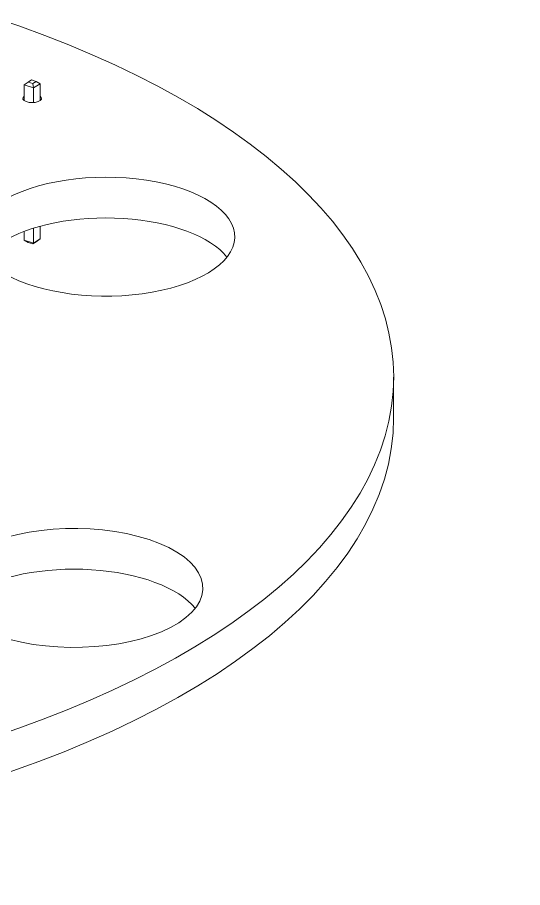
# Model space of a CAD drawing. Header units: millimetres. Extents: x 0 to 420, y 0 to 297.
# Drawn here: x 340.26 to 357.89, y 203.09 to 233.43 of the extents above; entities that cross this region are included whole.
import ezdxf

# ---------------------------------------------------------------- set-up
doc = ezdxf.new("R2010")
doc.units = ezdxf.units.MM

# ---------------------------------------------------------------- blocks, each defined once
blk = doc.blocks.new('A$Ccf1e658a')
at = {"color": 0, "linetype": 'Continuous', "lineweight": 0, "extrusion": (1.94289e-16, 0.887448, 0.460907)}
for p, q in [((-124.333, -25.211), (-124.193, -25.111)), ((-124.193, -25.111), (-124.077, -25.036)), ((-124.193, -25.111), (-124.031, -25.165)), ((-124.077, -25.036), (-123.914, -25.09)), ((-124.031, -25.165), (-123.914, -25.09)), ((-124.008, -25.318), (-124.031, -25.165)), ((-124.008, -25.318), (-123.775, -25.169)), ((-123.775, -25.169), (-123.914, -25.09)), ((-123.775, -25.169), (-123.775, -25.754)), ((-124.333, -25.211), (-124.333, -25.754)), ((-124.333, -25.211), (-124.008, -25.318)), ((-124.008, -25.318), (-124.008, -25.826)), ((-124.333, -30.318), (-124.333, -30.624)), ((-124.008, -30.206), (-124.008, -30.732)), ((-123.775, -30.138), (-123.775, -30.582)), ((-124.333, -30.624), (-124.008, -30.732)), ((-124.333, -30.624), (-124.193, -30.702)), ((-124.008, -30.732), (-123.775, -30.582)), ((-123.775, -30.582), (-123.914, -30.681)), ((-124.193, -30.702), (-124.031, -30.756)), ((-124.031, -30.756), (-123.914, -30.681)), ((-124.008, -30.732), (-124.031, -30.756)), ((-111.438, -35.395), (-111.438, -36.815))]:
    blk.add_line(p, q, dxfattribs=at)
at = {"color": 0, "linetype": 'Continuous', "lineweight": 0, "extrusion": (-2.77556e-16, -5.55112e-17, -1)}
blk.add_ellipse((-144.938, -35.395), major_axis=(33.5, 0), ratio=0.460907, start_param=-0.9476, end_param=2.193993, dxfattribs=at)
at = {"color": 0, "linetype": 'Continuous', "lineweight": 0, "extrusion": (-2.77556e-16, -1.66533e-16, -1)}
blk.add_ellipse((-124.054, -25.678), major_axis=(0.325, 0), ratio=0.460907, start_param=-0.537753, end_param=3.679345, dxfattribs=at)
at = {"color": 0, "linetype": 'Continuous', "lineweight": 0, "extrusion": (-2.82246e-16, -1.11022e-16, -1)}
for centre, end_param in [((-121.483, -30.503), 2.551341), ((-122.595, -42.75), 3.764789)]:
    blk.add_ellipse(centre, major_axis=(4.5, 0), ratio=0.460907, start_param=-2.518396, end_param=end_param, dxfattribs=at)
at = {"color": 0, "linetype": 'Continuous', "lineweight": 0, "extrusion": (-3.06334e-16, 5.55112e-17, -1)}
blk.add_ellipse((-121.483, -31.923), major_axis=(4.5, 0), ratio=0.460907, start_param=-2.518396, end_param=-0.349364, dxfattribs=at)
at = {"color": 0, "linetype": 'Continuous', "lineweight": 0, "extrusion": (-2.44574e-16, -1.11022e-16, -1)}
blk.add_ellipse((-144.938, -36.815), major_axis=(33.5, 0), ratio=0.460907, start_param=0, end_param=2.193993, dxfattribs=at)
at = {"color": 0, "linetype": 'Continuous', "lineweight": 0, "extrusion": (-2.49478e-16, -1.66533e-16, -1)}
blk.add_ellipse((-122.595, -44.169), major_axis=(4.5, 0), ratio=0.460907, start_param=-2.518396, end_param=-0.349364, dxfattribs=at)

msp = doc.modelspace()

# ---------------------------------------------------------------- block references
msp.add_blockref('A$Ccf1e658a', (464.83, 256.287))

doc.saveas('drawing.dxf')
